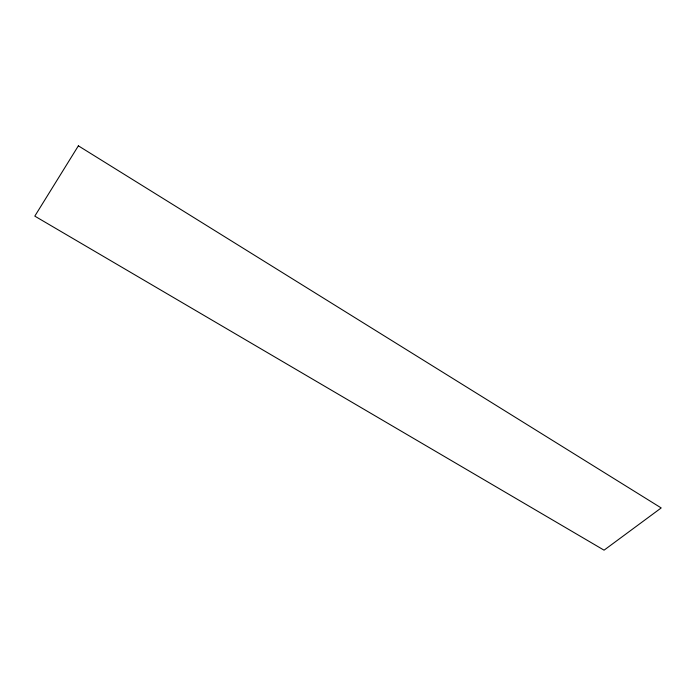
<?xml version="1.0" encoding="UTF-8"?>
<svg xmlns="http://www.w3.org/2000/svg" width="696" height="696" viewBox="0 0 696 696"><rect width="100%" height="100%" fill="white"/><g stroke="black" fill="none" stroke-linecap="round" stroke-linejoin="round"><path stroke-width="1.04" d="M78.37 145.829L34.8 216.125L604.058 550.171L661.2 507.941L78.37 145.829"/></g></svg>
